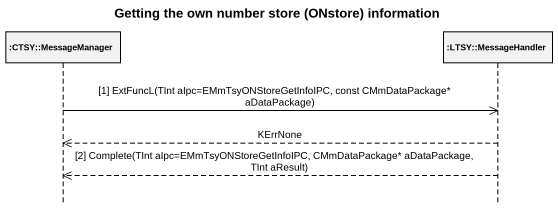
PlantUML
@startuml
title Getting the own number store (ONstore) information
hide footbox
participant ":CTSY::MessageManager" as CTSY_MessageManager
participant ":LTSY::MessageHandler" as LTSY_MessageHandler

CTSY_MessageManager ->> LTSY_MessageHandler : [1] ExtFuncL(TInt aIpc=EMmTsyONStoreGetInfoIPC, const CMmDataPackage* aDataPackage)
LTSY_MessageHandler -->> CTSY_MessageManager : KErrNone
LTSY_MessageHandler -->> CTSY_MessageManager : [2] Complete(TInt aIpc=EMmTsyONStoreGetInfoIPC, CMmDataPackage* aDataPackage, TInt aResult)
@enduml
